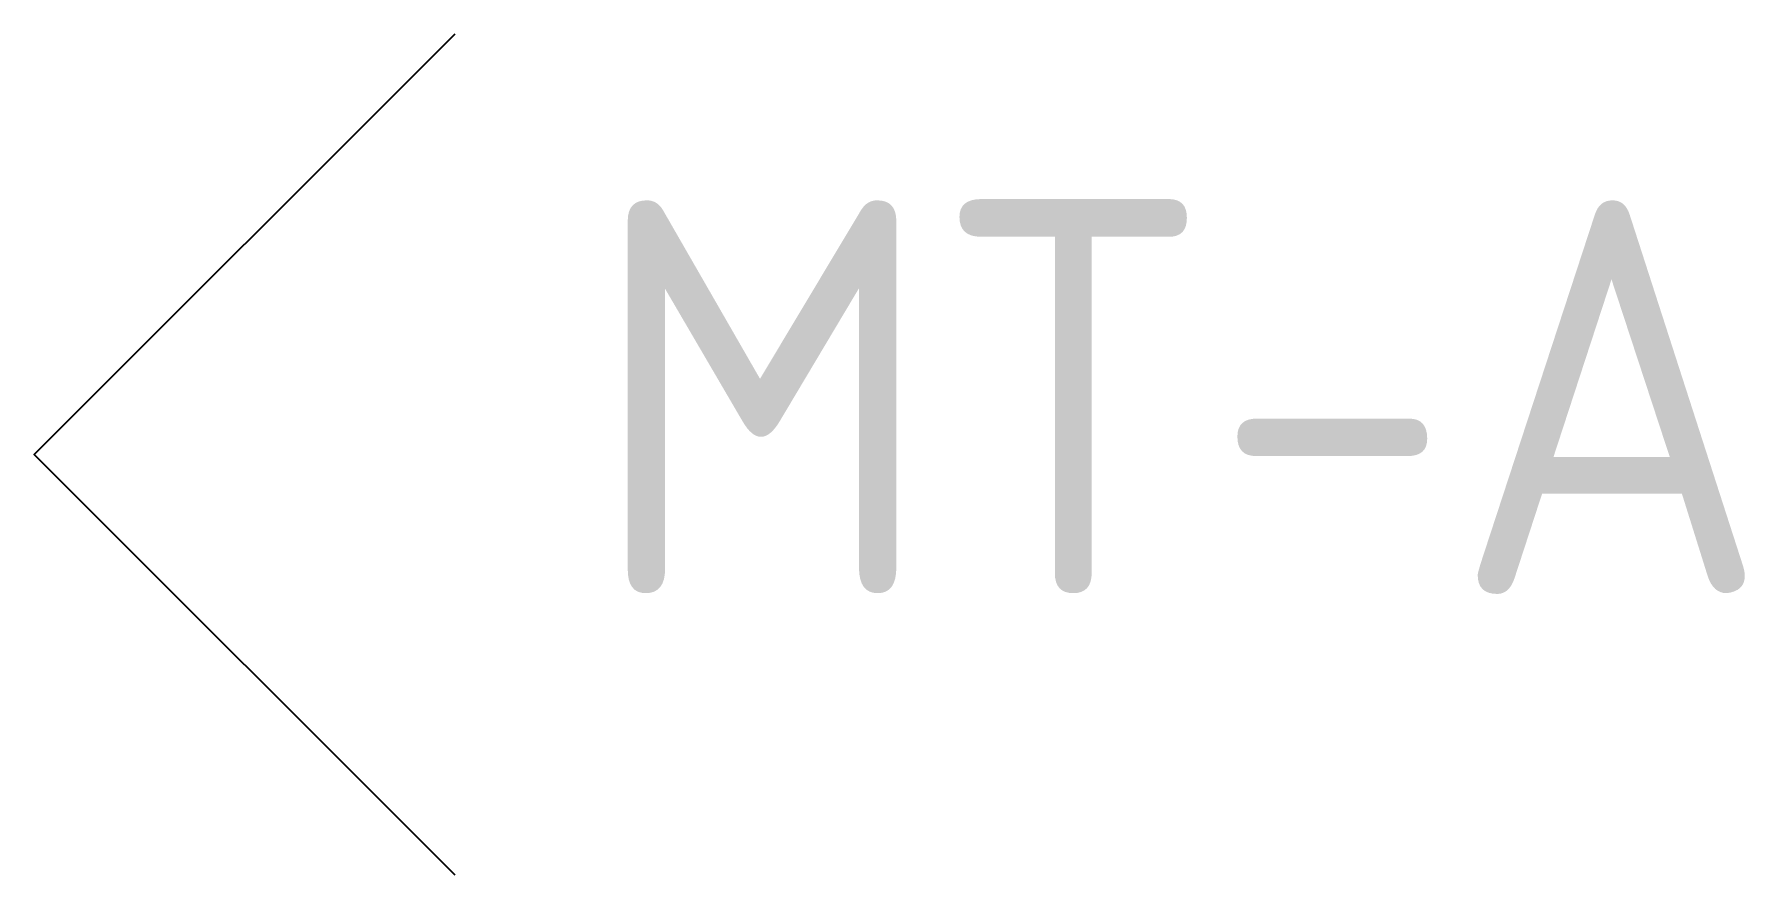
# Model space of a CAD drawing. Header units: millimetres. Extents: x 0 to 13.1, y -3.2 to 3.2.
import ezdxf

# ---------------------------------------------------------------- set-up
doc = ezdxf.new("R2010")
doc.units = ezdxf.units.MM
doc.header["$MEASUREMENT"] = 0
doc.layers.add('K-------ED-', color=1, linetype='Continuous')
doc.styles.add('ISO', font='isocp.shx')

# ---------------------------------------------------------------- blocks, each defined once
blk = doc.blocks.new('Laxstjärt_v')
at = {"layer": 'K-------ED-', "color": 3}
blk.add_lwpolyline([(3.21, 3.21), (0, 0), (3.21, -3.21)], dxfattribs=at)
at = {"layer": 'K-------ED-', "color": 3, "style": 'ISO'}
blk.add_attdef('KOMPL.BETECKN', (4.242, -1.059), '', height=3, dxfattribs=at)

msp = doc.modelspace()

# ---------------------------------------------------------------- block references
at = {"layer": 'K-------ED-'}
msp.add_blockref('Laxstjärt_v', (0, 0), dxfattribs=at).add_auto_attribs({'KOMPL.BETECKN': 'MT-A'})

doc.saveas('drawing.dxf')
